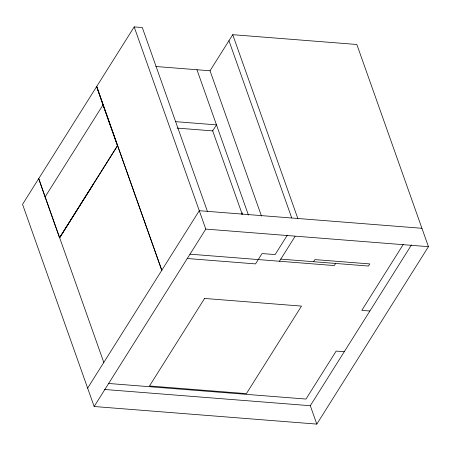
<?xml version="1.0" encoding="UTF-8"?>
<svg xmlns="http://www.w3.org/2000/svg" width="451" height="451" viewBox="0 0 451 451"><rect width="100%" height="100%" fill="white"/><g stroke="black" fill="none" stroke-linecap="round" stroke-linejoin="round"><path stroke-width="0.68" d="M207.387 211.35L142.296 27.539L134.189 26.902L22.55 204.326L94.152 406.514L316.811 424.098L428.444 246.674L356.848 44.486L232.739 34.682L210.031 70.773L261.49 216.097M103.003 104.92L117.44 145.701L59.526 237.745L45.089 196.963L103.003 104.92L96.739 86.609L161.83 270.42L96.627 86.598M117.559 145.712L59.645 237.75L93.25 184.346M87.641 388.131L199.28 210.707L421.939 228.291M94.152 406.514L205.791 229.091L134.189 26.902M241.635 214.067L242.379 212.883M287.366 235.123L275.121 254.584L262.042 253.552L255.531 263.903L187.221 258.508M279.44 261.242L295.078 236.392M313.586 261.715L314.922 259.596L369.786 263.925L368.456 266.045L280.776 259.122M335.64 263.457L334.309 265.571L189.95 254.172M403.312 244.369L361.787 310.367L369.893 311.01M316.811 424.098L310.299 405.72L411.453 244.955M155.826 66.494L210.031 70.773M175.354 121.635L216.48 124.882L212.692 130.897L177.147 128.095M205.791 229.091L428.444 246.674M344.271 351.729L336.164 351.092L305.981 399.062L108.663 383.48M104.502 389.467L310.299 405.72M232.739 34.682L297.829 218.493M228.956 40.697L291.696 217.872M196.952 69.742L248.422 215.082M212.432 130.17L242.288 214.467M103.803 362.452L38.713 178.641L45.089 196.963M204.574 298.449L149.49 385.988L246.409 393.644L301.493 306.105L204.574 298.449"/></g></svg>
